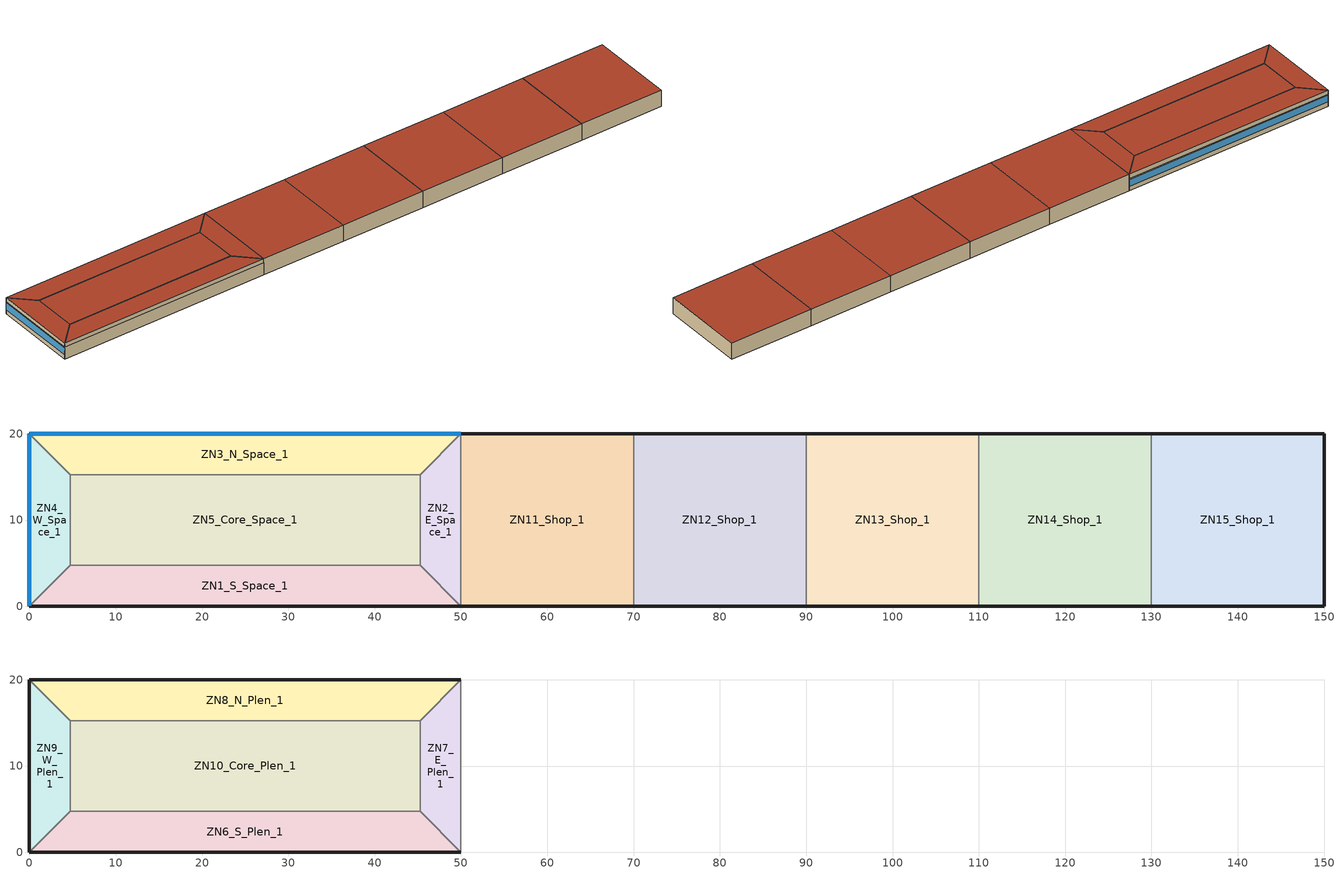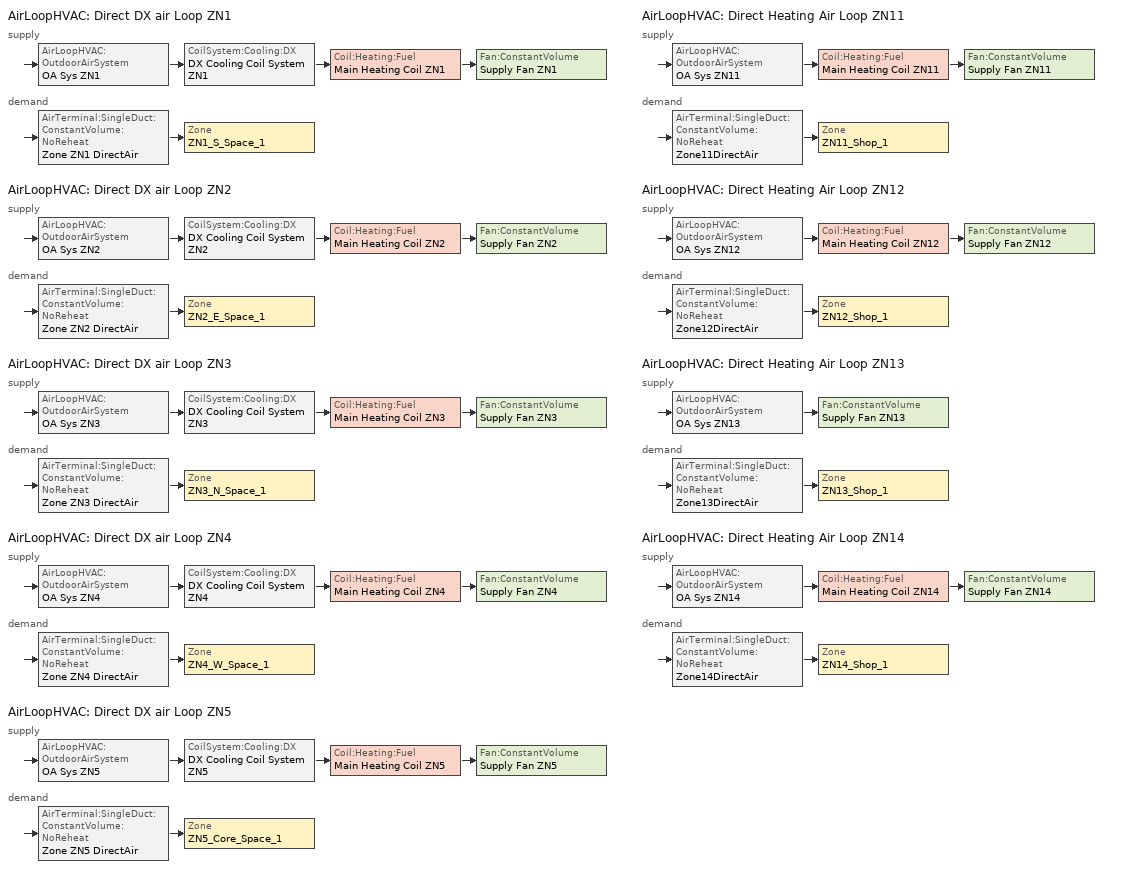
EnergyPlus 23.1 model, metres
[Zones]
ZN1_S_Space_1
 floor ground (Ext-Slab): 0,0 4.75,4.75 45.25,4.75 50,0 z0
 wall othersideconditionsmodel (Ext-Wall): 0,0 50,0 z0:3
 wall to ZN2_E_Space_1 (Int-Wall): 50,0 45.25,4.75 z0:3
 wall to ZN5_Core_Space_1 (Int-Wall): 45.25,4.75 4.75,4.75 z0:3
 wall to ZN4_W_Space_1 (Int-Wall): 4.75,4.75 0,0 z0:3
ZN2_E_Space_1
 floor ground (Ext-Slab): 45.25,4.75 45.25,15.25 50,20 50,0 z0
 wall to ZN11_Shop_1 (Int-Wall): 50,0 50,20 z0:3
 wall to ZN3_N_Space_1 (Int-Wall): 50,20 45.25,15.25 z0:3
 wall to ZN5_Core_Space_1 (Int-Wall): 45.25,15.25 45.25,4.75 z0:3
ZN3_N_Space_1
 floor ground (Ext-Slab): 4.75,15.25 0,20 50,20 45.25,15.25 z0
 wall outside (Ext-Wall): 50,20 0,20 z0:3
 wall to ZN5_Core_Space_1 (Int-Wall): 4.75,15.25 45.25,15.25 z0:3
 wall to ZN4_W_Space_1 (Int-Wall): 0,20 4.75,15.25 z0:3
 window (North_window): 49.95,20 0.05,20 z1.1:2.7
ZN4_W_Space_1
 floor ground (Ext-Slab): 0,0 0,20 4.75,15.25 4.75,4.75 z0
 wall outside (Ext-Wall): 0,20 0,0 z0:3
 wall to ZN5_Core_Space_1 (Int-Wall): 4.75,4.75 4.75,15.25 z0:3
 window (nonnorth_window): 0,19.95 0,0.05 z1.1:2.71
ZN5_Core_Space_1
 floor ground (Ext-Slab): 4.75,4.75 4.75,15.25 45.25,15.25 45.25,4.75 z0
ZN11_Shop_1
 floor ground (Ext-Slab): 50,0 50,20 70,20 70,0 z0
 wall outside (Ext-Wall): 70,20 50,20 z0:4
 wall othersideconditionsmodel (Ext-Wall): 50,0 70,0 z0:4
 wall to ZN12_Shop_1 (Int-Wall): 70,0 70,20 z0:4
 wall to ZN7_E_Plen_1 (Int-Wall): 50,20 50,0 z3:4
 roof outside (Roof): 50,20 50,0 70,0 70,20 z4
ZN12_Shop_1
 floor ground (Ext-Slab): 70,0 70,20 90,20 90,0 z0
 wall outside (Ext-Wall): 90,20 70,20 z0:4
 wall othersideconditionsmodel (Ext-Wall): 70,0 90,0 z0:4
 wall to ZN13_Shop_1 (Int-Wall): 90,0 90,20 z0:4
 roof outside (Roof): 70,20 70,0 90,0 90,20 z4
ZN13_Shop_1
 floor ground (Ext-Slab): 90,0 90,20 110,20 110,0 z0
 wall outside (Ext-Wall): 110,20 90,20 z0:4
 wall othersideconditionsmodel (Ext-Wall): 90,0 110,0 z0:4
 wall to ZN14_Shop_1 (Int-Wall): 110,0 110,20 z0:4
 roof outside (Roof): 90,20 90,0 110,0 110,20 z4
ZN14_Shop_1
 floor ground (Ext-Slab): 110,0 110,20 130,20 130,0 z0
 wall outside (Ext-Wall): 130,20 110,20 z0:4
 wall othersideconditionsmodel (Ext-Wall): 110,0 130,0 z0:4
 wall to ZN15_Shop_1 (Int-Wall): 130,0 130,20 z0:4
 roof outside (Roof): 110,20 110,0 130,0 130,20 z4
ZN15_Shop_1
 floor ground (Ext-Slab): 130,0 130,20 150,20 150,0 z0
 wall outside (Ext-Wall): 130,0 150,0 150,20 130,20 z0:4
 roof outside (Roof): 130,20 130,0 150,0 150,20 z4
ZN6_S_Plen_1
 floor to ZN1_S_Space_1 (dropceiling): 0,0 4.75,4.75 45.25,4.75 50,0 z3
 wall othersideconditionsmodel (Ext-Wall): 0,0 50,0 z3:4
 wall to ZN7_E_Plen_1 (Int-Wall): 50,0 45.25,4.75 z3:4
 wall to ZN10_Core_Plen_1 (Int-Wall): 45.25,4.75 4.75,4.75 z3:4
 wall to ZN9_W_Plen_1 (Int-Wall): 4.75,4.75 0,0 z3:4
 roof outside (Roof): 4.75,4.75 0,0 50,0 45.25,4.75 z4
ZN7_E_Plen_1
 floor to ZN2_E_Space_1 (dropceiling): 45.25,4.75 45.25,15.25 50,20 50,0 z3
 wall to ZN8_N_Plen_1 (Int-Wall): 50,20 45.25,15.25 z3:4
 wall to ZN10_Core_Plen_1 (Int-Wall): 45.25,15.25 45.25,4.75 z3:4
 roof outside (Roof): 45.25,15.25 45.25,4.75 50,0 50,20 z4
ZN8_N_Plen_1
 floor to ZN3_N_Space_1 (dropceiling): 4.75,15.25 0,20 50,20 45.25,15.25 z3
 wall outside (Ext-Wall): 50,20 0,20 z3:4
 wall to ZN10_Core_Plen_1 (Int-Wall): 4.75,15.25 45.25,15.25 z3:4
 wall to ZN9_W_Plen_1 (Int-Wall): 0,20 4.75,15.25 z3:4
 roof outside (Roof): 0,20 4.75,15.25 45.25,15.25 50,20 z4
ZN9_W_Plen_1
 floor to ZN4_W_Space_1 (dropceiling): 0,0 0,20 4.75,15.25 4.75,4.75 z3
 wall outside (Ext-Wall): 0,20 0,0 z3:4
 wall to ZN10_Core_Plen_1 (Int-Wall): 4.75,4.75 4.75,15.25 z3:4
 roof outside (Roof): 0,20 0,0 4.75,4.75 4.75,15.25 z4
ZN10_Core_Plen_1
 floor to ZN5_Core_Space_1 (dropceiling): 4.75,4.75 4.75,15.25 45.25,15.25 45.25,4.75 z3
 roof outside (Roof): 4.75,15.25 4.75,4.75 45.25,4.75 45.25,15.25 z4
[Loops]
AirLoopHVAC 'Direct DX air Loop ZN1'
 supply: AirLoopHVAC:OutdoorAirSystem 'OA Sys ZN1' > CoilSystem:Cooling:DX 'DX Cooling Coil System ZN1' > Coil:Heating:Fuel 'Main Heating Coil ZN1' > Fan:ConstantVolume 'Supply Fan ZN1'
 demand: AirTerminal:SingleDuct:ConstantVolume:NoReheat 'Zone ZN1 DirectAir' > Zone 'ZN1_S_Space_1'
AirLoopHVAC 'Direct DX air Loop ZN2'
 supply: AirLoopHVAC:OutdoorAirSystem 'OA Sys ZN2' > CoilSystem:Cooling:DX 'DX Cooling Coil System ZN2' > Coil:Heating:Fuel 'Main Heating Coil ZN2' > Fan:ConstantVolume 'Supply Fan ZN2'
 demand: AirTerminal:SingleDuct:ConstantVolume:NoReheat 'Zone ZN2 DirectAir' > Zone 'ZN2_E_Space_1'
AirLoopHVAC 'Direct DX air Loop ZN3'
 supply: AirLoopHVAC:OutdoorAirSystem 'OA Sys ZN3' > CoilSystem:Cooling:DX 'DX Cooling Coil System ZN3' > Coil:Heating:Fuel 'Main Heating Coil ZN3' > Fan:ConstantVolume 'Supply Fan ZN3'
 demand: AirTerminal:SingleDuct:ConstantVolume:NoReheat 'Zone ZN3 DirectAir' > Zone 'ZN3_N_Space_1'
AirLoopHVAC 'Direct DX air Loop ZN4'
 supply: AirLoopHVAC:OutdoorAirSystem 'OA Sys ZN4' > CoilSystem:Cooling:DX 'DX Cooling Coil System ZN4' > Coil:Heating:Fuel 'Main Heating Coil ZN4' > Fan:ConstantVolume 'Supply Fan ZN4'
 demand: AirTerminal:SingleDuct:ConstantVolume:NoReheat 'Zone ZN4 DirectAir' > Zone 'ZN4_W_Space_1'
AirLoopHVAC 'Direct DX air Loop ZN5'
 supply: AirLoopHVAC:OutdoorAirSystem 'OA Sys ZN5' > CoilSystem:Cooling:DX 'DX Cooling Coil System ZN5' > Coil:Heating:Fuel 'Main Heating Coil ZN5' > Fan:ConstantVolume 'Supply Fan ZN5'
 demand: AirTerminal:SingleDuct:ConstantVolume:NoReheat 'Zone ZN5 DirectAir' > Zone 'ZN5_Core_Space_1'
AirLoopHVAC 'Direct Heating Air Loop ZN11'
 supply: AirLoopHVAC:OutdoorAirSystem 'OA Sys ZN11' > Coil:Heating:Fuel 'Main Heating Coil ZN11' > Fan:ConstantVolume 'Supply Fan ZN11'
 demand: AirTerminal:SingleDuct:ConstantVolume:NoReheat 'Zone11DirectAir' > Zone 'ZN11_Shop_1'
AirLoopHVAC 'Direct Heating Air Loop ZN12'
 supply: AirLoopHVAC:OutdoorAirSystem 'OA Sys ZN12' > Coil:Heating:Fuel 'Main Heating Coil ZN12' > Fan:ConstantVolume 'Supply Fan ZN12'
 demand: AirTerminal:SingleDuct:ConstantVolume:NoReheat 'Zone12DirectAir' > Zone 'ZN12_Shop_1'
AirLoopHVAC 'Direct Heating Air Loop ZN13'
 supply: AirLoopHVAC:OutdoorAirSystem 'OA Sys ZN13' > Fan:ConstantVolume 'Supply Fan ZN13'
 demand: AirTerminal:SingleDuct:ConstantVolume:NoReheat 'Zone13DirectAir' > Zone 'ZN13_Shop_1'
AirLoopHVAC 'Direct Heating Air Loop ZN14'
 supply: AirLoopHVAC:OutdoorAirSystem 'OA Sys ZN14' > Coil:Heating:Fuel 'Main Heating Coil ZN14' > Fan:ConstantVolume 'Supply Fan ZN14'
 demand: AirTerminal:SingleDuct:ConstantVolume:NoReheat 'Zone14DirectAir' > Zone 'ZN14_Shop_1'
[Building]
AutoBuilt model: Loads convergence tolerance value=0.04; Maximum number of warmup days=25; Minimum number of warmup days=6; North axis=0; Solar distribution=FullInteriorAndExterior; Temperature convergence tolerance value=0.2; Terrain=City
[Site:GroundTemperature:BuildingSurface]
19.82, 19.83, 19.86, 19.89, 19.92, 19.94, 19.91, 19.97, 19.93, 19.96, 19.95, 19.92
[Site:Location]
BOULDER_CO_USA TMY2-94018: Elevation=1634; Latitude=40.02; Longitude=-105.25; Time zone=-7
[SizingPeriod:DesignDay] Barometric pressure=83411; Day of month=21; Daylight saving time indicator=No; Humidity condition type=WetBulb; Rain indicator=No; Snow indicator=No; Solar model indicator=ASHRAEClearSky
Name | Daily dry bulb temperature range | Day type | Maximum dry bulb temperature | Month | Sky clearness | Wetbulb or dewpoint at maximum dry bulb | Wind direction | Wind speed
DENVER_STAPLETON Ann Clg .4% Condns DB=>MWB | 15.2 | SummerDesignDay | 34.1 | 7 | 1 | 15.8 | 120 | 4
DENVER_STAPLETON Ann Htg 99.6% Condns DB | 0 | WinterDesignDay | -20 | 12 | 0 | -20 | 180 | 2.3
[Construction]
DropCeiling: Ceiling Tiles 3/4 office
Ext-slab: MAT-CC05 8  HW CONCRETE, CP02 CARPET PAD
Ext-wall: 4 inch prefab stone wall panel, Foamboard-SHEATH, INS-wall-R_13, GP01 5/8  GYPSUM
Int-Wall: GP01 5/8  GYPSUM, AIRSPACE - VERTICAL, GP01 5/8  GYPSUM
InteriorFurnishings: Wood 6inch
North_window; nonnorth_window: 1302 Blue2_69.vgs, AIR 6.3MM, 103 Clear_6.DAT
Roof: ROOFING - BUILT UP ROOFING - 3 / 8 IN, INS-Roof-R_15, MAT-METAL
[Material] Solar absorptance=0.7; Thermal absorptance=0.9; Visible absorptance=0.7
Name | Conductivity | Density | Roughness | Specific heat | Thickness
4 inch prefab stone wall panel | 0.858 | 1968 | Smooth | 836.8 | 0.1016
Ceiling Tiles 3/4 office | 0.057 | 288 | MediumSmooth | 1339 | 0.01905
GP01 5/8  GYPSUM | 0.16 | 800 | Smooth | 1090 | 0.015875
INS-Roof-R_15 | 0.049 | 265 | MediumRough | 836.8 | 0.1295
INS-wall-R_13 | 0.045 | 265 | MediumRough | 836.8 | 0.0812
MAT-CC05 8  HW CONCRETE | 1.311 | 2240 | Rough | 836.8 | 0.20321
MAT-METAL | 45.006 | 7680 | MediumSmooth | 418.4 | 0.001524
ROOFING - BUILT UP ROOFING - 3 / 8 IN | 0.16 | 1121.29 | VeryRough | 1460 | 0.0095
Wood 6inch | 0.12 | 540 | MediumSmooth | 1210 | 0.15
[Material:AirGap]
AIRSPACE - VERTICAL: Thermal resistance=0.17
[Material:NoMass] Solar absorptance=0.7; Thermal absorptance=0.9; Visible absorptance=0.7
Name | Roughness | Thermal resistance
CP02 CARPET PAD | VeryRough | 0.21648
Foamboard-SHEATH | Smooth | 0.66925
[WindowMaterial:Gas]
AIR 6.3MM: Gas type=Air; Thickness=0.0063
[WindowMaterial:Glazing] Back side infrared hemispherical emissivity=0.84; Conductivity=1; Front side infrared hemispherical emissivity=0.84; Infrared transmittance at normal incidence=0; Optical data type=SpectralAverage
Name | Back side solar reflectance at normal incidence | Back side visible reflectance at normal incidence | Front side solar reflectance at normal incidence | Front side visible reflectance at normal incidence | Solar transmittance at normal incidence | Thickness | Visible transmittance at normal incidence
103 Clear_6.DAT | 0.07 | 0.08 | 0.07 | 0.08 | 0.771 | 0.0057 | 0.884
1302 Blue2_69.vgs | 0.047 | 0.051 | 0.047 | 0.051 | 0.355 | 0.0059 | 0.427
[AirLoopHVAC]
Name | Design supply air flow rate
Direct DX air Loop ZN1; Direct DX air Loop ZN2; Direct DX air Loop ZN3; Direct DX air Loop ZN4; Direct DX air Loop ZN5 | Autosize
Direct Heating Air Loop ZN11; Direct Heating Air Loop ZN12; Direct Heating Air Loop ZN13; Direct Heating Air Loop ZN14 | 3
[AirTerminal:SingleDuct:ConstantVolume:NoReheat]
Name | Availability schedule | Maximum air flow rate
Zone11DirectAir; Zone12DirectAir; Zone13DirectAir; Zone14DirectAir | ALWAYS_ON | 3
Zone ZN1 DirectAir; Zone ZN2 DirectAir; Zone ZN3 DirectAir; Zone ZN4 DirectAir; Zone ZN5 DirectAir | Always_On | Autosize
[AvailabilityManager:NightCycle] Applicability schedule=always_on; Control type=CycleOnAny; Cycling run time=3600; Cycling run time control type=FixedRunTime; Fan schedule=HVACoperationSchd; Thermostat tolerance=1
System ZN1 Avail; System ZN2 Avail; System ZN3 Avail; System ZN4 Avail; System ZN5 Avail
[AvailabilityManager:Scheduled] Schedule=ALWAYS_ON
System ZN11 Avail; System ZN12 Avail; System ZN13 Avail; System ZN14 Avail
[Coil:Cooling:DX:SingleSpeed] 2023 rated evaporator fan power per volume flow rate=934.4; Availability schedule=Always_on; Energy input ratio function of flow fraction curve=Carrier48TM014_12tons_EIRFFF; Energy input ratio function of temperature curve=Carrier48TM014_12tons_EIRFT; Gross rated cooling cop=3.5; Gross rated sensible heat ratio=Autosize; Gross rated total cooling capacity=Autosize; Part load fraction correlation curve=IEA_HVAC_BESTEST_9ton-PLR; Rated air flow rate=Autosize; Total cooling capacity function of flow fraction curve=Carrier48TM014_12tons_FFF; Total cooling capacity function of temperature curve=Carrier48TM014_12tons_CapFT
ACDXCoil ZN1; ACDXCoil ZN2; ACDXCoil ZN3; ACDXCoil ZN4; ACDXCoil ZN5
[Coil:Heating:Fuel] Fuel type=NaturalGas
Name | Availability schedule | Burner efficiency | Nominal capacity
Main Heating Coil ZN1; Main Heating Coil ZN2; Main Heating Coil ZN3; Main Heating Coil ZN4; Main Heating Coil ZN5 | Always_On | 0.85 | Autosize
Main Heating Coil ZN11; Main Heating Coil ZN12; Main Heating Coil ZN14 | HeatingAvailSched | 0.8 | 100000
[CoilSystem:Cooling:DX] Availability schedule=always_On
Name | Cooling coil
DX Cooling Coil System ZN1 | ACDXCoil ZN1
DX Cooling Coil System ZN2 | ACDXCoil ZN2
DX Cooling Coil System ZN3 | ACDXCoil ZN3
DX Cooling Coil System ZN4 | ACDXCoil ZN4
DX Cooling Coil System ZN5 | ACDXCoil ZN5
[Controller:OutdoorAir] Economizer control action type=MinimumFlowWithBypass; Economizer control type=FixedDryBulb; Economizer maximum limit dry bulb temperature=19; Lockout type=NoLockout; Minimum limit type=FixedMinimum
Name | Economizer minimum limit dry bulb temperature | Maximum outdoor air flow rate | Minimum outdoor air flow rate | Minimum outdoor air schedule
OA Controller ZN1; OA Controller ZN2; OA Controller ZN3; OA Controller ZN4; OA Controller ZN5 | 1.7 | Autosize | Autosize | MinOA_Sched
OA Controller ZN11; OA Controller ZN12; OA Controller ZN14 | -20 | 3 | 2.2 | ALWAYS_ON
OA Controller ZN13 | -20 | 3 | 1 | ALWAYS_ON
[DesignSpecification:OutdoorAir] Outdoor air flow per person=0.02; Outdoor air flow per zone floor area=0; Outdoor air method=Flow/Person
SZ DSOA ZN1_S_Space_1; SZ DSOA ZN2_E_Space_1; SZ DSOA ZN3_N_Space_1; SZ DSOA ZN4_W_Space_1; SZ DSOA ZN5_Core_Space_1
[ElectricEquipment] Design level calculation method=EquipmentLevel; Fraction latent=0; Fraction lost=0; Fraction radiant=0.5; Schedule=BLDG_EQUIP_SCH
Name | Design level | Zone or zonelist or space or spacelist
ZN1_S_Space_1 ElecEq 1 | 6448.125 | ZN1_S_Space_1
ZN2_E_Space_1 ElecEq 1 | 2173.125 | ZN2_E_Space_1
ZN3_N_Space_1 ElecEq 1 | 6448.125 | ZN3_N_Space_1
ZN4_W_Space_1 ElecEq 1 | 2173.125 | ZN4_W_Space_1
ZN5_Core_Space_1 ElecEq 1 | 12757.5 | ZN5_Core_Space_1
[ElectricLoadCenter:Distribution]
Simple Electric Load Center: Electrical buss type=DirectCurrentWithInverter; Generator demand limit scheme purchased electric demand limit=0; Generator list=PV List; Generator operation scheme type=Baseload; Inverter=Curve Inverter
[ElectricLoadCenter:Generators]
PV List: Generator name 1=PV:ZN15:S_Wall; Generator object type 1=Generator:Photovoltaic; Generator rated electric power output 1=100000; Generator name 2=PV_UTSC:ZN14:S_Wall; Generator object type 2=Generator:Photovoltaic; Generator rated electric power output 2=100000
[ElectricLoadCenter:Inverter:FunctionOfPower]
Curve Inverter: Ancillary power consumed in standby=0; Availability schedule=ALWAYS_ON; Efficiency function of power curve=Inverter Curve; Maximum efficiency=1; Maximum power output=20000; Minimum efficiency=0; Minimum power output=200; Radiative fraction=0.3; Rated maximum continuous input power=15000
[Fan:ConstantVolume] Motor in airstream fraction=1; Pressure rise=600
Name | Availability schedule | Fan total efficiency | Maximum flow rate | Motor efficiency
Supply Fan ZN1; Supply Fan ZN2; Supply Fan ZN3; Supply Fan ZN4; Supply Fan ZN5 | HVACoperationSchd | 0.53 | Autosize | 0.85
Supply Fan ZN11; Supply Fan ZN12; Supply Fan ZN13; Supply Fan ZN14 | ALWAYS_ON | 0.7 | 3 | 0.55
[Generator:Photovoltaic] Module performance=TenPercentEff_FiftyPercentCoverage; Number of modules in series=1; Number of series strings in parallel=1
Name | Heat transfer integration mode | Surface
PV:ZN15:S_Wall | Decoupled | ZN15_Shop_1:ExtWall:South
PV_UTSC:ZN14:S_Wall | IntegratedTranspiredCollector | ZN14_Shop_1:ExtWall:South
[InternalMass] Construction=InteriorFurnishings
Name | Zone or zonelist | Surface area
ZN1_S_Space_1 | ZN1_S_Space_1 | 429.875
ZN2_E_Space_1 | ZN2_E_Space_1 | 144.875
ZN3_N_Space_1 | ZN3_N_Space_1 | 429.875
ZN4_W_Space_1 | ZN4_W_Space_1 | 144.875
ZN5_Core_Space_1 | ZN5_Core_Space_1 | 850.5
[Lights] Design level calculation method=LightingLevel; End use subcategory=GeneralLights; Fraction radiant=0.2; Fraction replaceable=0; Fraction visible=0.2; Return air fraction=0.4; Schedule=BLDG_LIGHT_SCH
Name | Lighting level | Zone or zonelist or space or spacelist
ZN1_S_Space_1 Lights 1 | 2364.312 | ZN1_S_Space_1
ZN2_E_Space_1 Lights 1 | 796.812 | ZN2_E_Space_1
ZN3_N_Space_1 Lights 1 | 2364.312 | ZN3_N_Space_1
ZN4_W_Space_1 Lights 1 | 796.812 | ZN4_W_Space_1
ZN5_Core_Space_1 Lights 1 | 4677.75 | ZN5_Core_Space_1
ZN11_Shop_1 Lights 1 | 4000 | ZN11_Shop_1
ZN12_Shop_1 Lights 1 | 4000 | ZN12_Shop_1
ZN13_Shop_1 Lights 1 | 4000 | ZN13_Shop_1
ZN14_Shop_1 Lights 1 | 4000 | ZN14_Shop_1
ZN15_Shop_1 Lights 1 | 4000 | ZN15_Shop_1
[People] Activity level schedule=ACTIVITY_SCH; Air velocity schedule=AIR_VELO_SCH; Carbon dioxide generation rate=3.82e-08; Clothing insulation calculation method=ClothingInsulationSchedule; Clothing insulation schedule=CLOTHING_SCH; Fraction radiant=0.3; Mean radiant temperature calculation type=ZoneAveraged; Number of people calculation method=People; Number of people schedule=BLDG_OCC_SCH; Thermal comfort model 1 type=Fanger; Work efficiency schedule=WORK_EFF_SCH
Name | Number of people | Zone or zonelist or space or spacelist
ZN1_S_Space_1 | 15.046 | ZN1_S_Space_1
ZN2_E_Space_1 | 5.071 | ZN2_E_Space_1
ZN3_N_Space_1 | 15.046 | ZN3_N_Space_1
ZN4_W_Space_1 | 5.071 | ZN4_W_Space_1
ZN5_Core_Space_1 | 29.768 | ZN5_Core_Space_1
ZN11_Shop_1 | 15 | ZN11_Shop_1
ZN12_Shop_1 | 15 | ZN12_Shop_1
ZN13_Shop_1 | 15 | ZN13_Shop_1
ZN14_Shop_1 | 15 | ZN14_Shop_1
ZN15_Shop_1 | 15 | ZN15_Shop_1
[PhotovoltaicPerformance:Simple]
TenPercentEff_FiftyPercentCoverage: Conversion efficiency input mode=Fixed; Fraction of surface area with active solar cells=0.5; Value for cell efficiency if fixed=0.1
[SetpointManager:MixedAir] Control variable=Temperature
Name | Setpoint node or nodelist
Mixed Air Temp Manager ZN1 | Mixed Air Nodes ZN1
Mixed Air Temp Manager ZN2 | Mixed Air Nodes ZN2
Mixed Air Temp Manager ZN3 | Mixed Air Nodes ZN3
Mixed Air Temp Manager ZN4 | Mixed Air Nodes ZN4
Mixed Air Temp Manager ZN5 | Mixed Air Nodes ZN5
Mixed Air Temp Manager ZN11 | Mixed Air Nodes ZN11
Mixed Air Temp Manager ZN12 | Mixed Air Nodes ZN12
Mixed Air Temp Manager ZN13 | Mixed Air Nodes ZN13
Mixed Air Temp Manager ZN14 | Mixed Air Nodes ZN14
[SetpointManager:SingleZone:Reheat] Control variable=Temperature; Minimum supply air temperature=13
Name | Control zone | Maximum supply air temperature | Setpoint node or nodelist
Supply Air Temp Manager ZN1 | ZN1_S_Space_1 | 40 | Supply Air Temp Nodes ZN1
Supply Air Temp Manager ZN2 | ZN2_E_Space_1 | 40 | Supply Air Temp Nodes ZN2
Supply Air Temp Manager ZN3 | ZN3_N_Space_1 | 40 | Supply Air Temp Nodes ZN3
Supply Air Temp Manager ZN4 | ZN4_W_Space_1 | 40 | Supply Air Temp Nodes ZN4
Supply Air Temp Manager ZN5 | ZN5_Core_Space_1 | 40 | Supply Air Temp Nodes ZN5
Supply Air Temp Manager ZN11 | ZN11_Shop_1 | 45 | Supply Air Temp Nodes ZN11
Supply Air Temp Manager ZN12 | ZN12_Shop_1 | 45 | Supply Air Temp Nodes ZN12
Supply Air Temp Manager ZN13 | ZN13_Shop_1 | 45 | Supply Air Temp Nodes ZN13
Supply Air Temp Manager ZN14 | ZN14_Shop_1 | 45 | Supply Air Temp Nodes ZN14
[Sizing:System] 100 outdoor air in cooling=No; 100 outdoor air in heating=No; Central cooling capacity control method=VAV; Central cooling design supply air humidity ratio=0.008; Central cooling design supply air temperature=13; Central heating design supply air humidity ratio=0.004; Central heating design supply air temperature=50; Central heating maximum system air flow ratio=1; Cooling design capacity=Autosize; Cooling design capacity method=CoolingDesignCapacity; Design outdoor air flow rate=Autosize; Heating design capacity=Autosize; Heating design capacity method=HeatingDesignCapacity; Precool design humidity ratio=0.008; Precool design temperature=11; Preheat design humidity ratio=0.008; Preheat design temperature=4; Type of load to size on=Sensible; Type of zone sum to use=NonCoincident; Zone maximum outdoor air fraction=1
Direct DX air Loop ZN1; Direct DX air Loop ZN2; Direct DX air Loop ZN3; Direct DX air Loop ZN4; Direct DX air Loop ZN5
[Sizing:Zone] Account for dedicated outdoor air system=No; Cooling design air flow method=DesignDay; Dedicated outdoor air high setpoint temperature for design=Autosize; Dedicated outdoor air low setpoint temperature for design=Autosize; Dedicated outdoor air system control strategy=NeutralSupplyAir; Heating design air flow method=DesignDay; Zone cooling design supply air humidity ratio=0.009; Zone cooling design supply air temperature=13; Zone cooling design supply air temperature input method=SupplyAirTemperature; Zone cooling sizing factor=1; Zone heating design supply air humidity ratio=0.004; Zone heating design supply air temperature=50; Zone heating design supply air temperature input method=SupplyAirTemperature; Zone heating sizing factor=1
Name | Design specification outdoor air object
ZN1_S_Space_1 | SZ DSOA ZN1_S_Space_1
ZN2_E_Space_1 | SZ DSOA ZN2_E_Space_1
ZN3_N_Space_1 | SZ DSOA ZN3_N_Space_1
ZN4_W_Space_1 | SZ DSOA ZN4_W_Space_1
ZN5_Core_Space_1 | SZ DSOA ZN5_Core_Space_1
[SolarCollector:UnglazedTranspired] Availability schedule=HeatingAvailSched; Discharge coefficient for openings with respect to buoyancy driven flow=0.5; Effective gap thickness of plenum behind collector=0.1; Effective overall height of collector=4; Effectiveness for perforations with respect to wind=0.25; Free heating setpoint schedule=ShopFreeHeatingSetpoints; Hole layout pattern for pitch=Triangle; Ratio of actual collector surface area to projected surface area=1.165; Roughness of collector=MediumRough; Solar absorbtivity of collector surface=0.9; Thermal emissivity of collector surface=0.9
Name | Boundary conditions model | Collector thickness | Diameter of perforations in collector | Distance between perforations in collector | Effective cross section area of plenum behind collector | Heat exchange effectiveness correlation | Surface name 1 | Surface name 2
OFFICE MultiSystem OA UTSC | UTSC OSCM 1 | 0.001 | 0.001 | 0.02 | 5 | Kutscher1994 | ZN1_S_Space_1:ExtWall:South | ZN6_S_Plen_1:ExtWall:South
Shop OA UTSC ZN11 | UTSC OSCM ZN11 | 0.00086 | 0.0016 | 0.01689 | 2 | Kutscher1994 | ZN11_Shop_1:ExtWall:South
Shop OA UTSC ZN12 | UTSC OSCM ZN12 | 0.00086 | 0.0016 | 0.01689 | 2 | VanDeckerHollandsBrunger2001 | ZN12_Shop_1:ExtWall:South
Shop OA UTSC ZN13 | UTSC OSCM ZN13 | 0.00086 | 0.0016 | 0.01689 | 2 | VanDeckerHollandsBrunger2001 | ZN13_Shop_1:ExtWall:South
Shop OA UTSC ZN14 | UTSC OSCM ZN14 | 0.00086 | 0.0016 | 0.01689 | 2 | Kutscher1994 | ZN14_Shop_1:ExtWall:South
[SolarCollector:UnglazedTranspired:Multisystem]
SolarCollector:UnglazedTranspired:Multisystem 1: Solar collector=OFFICE MultiSystem OA UTSC
[SurfaceProperty:OtherSideConditionsModel] Type of modeling=GapConvectionRadiation
UTSC OSCM 1; UTSC OSCM ZN11; UTSC OSCM ZN12; UTSC OSCM ZN13; UTSC OSCM ZN14
[ThermostatSetpoint:DualSetpoint]
Setpoints: Cooling setpoint temperature schedule=CLGSETP_SCH; Heating setpoint temperature schedule=HTGSETP_SCH
[ThermostatSetpoint:SingleCooling]
Shop Cooling Setpoint Constant: Setpoint temperature schedule=ShopCoolingSetpoints
[ThermostatSetpoint:SingleHeating]
Shop Heating Setpoints Constant: Setpoint temperature schedule=ShopHeatingSetpoints
[Zone] Multiplier=1; Type=1
Name | Ceiling height | Volume
ZN1_S_Space_1; ZN3_N_Space_1 | 3 | 644.812
ZN2_E_Space_1; ZN4_W_Space_1 | 3 | 217.312
ZN5_Core_Space_1 | 3 | 1275.75
ZN6_S_Plen_1; ZN8_N_Plen_1 | 1 | 214.938
ZN7_E_Plen_1; ZN9_W_Plen_1 | 1 | 72.438
ZN10_Core_Plen_1 | 1 | 425.25
ZN11_Shop_1; ZN12_Shop_1; ZN13_Shop_1; ZN14_Shop_1; ZN15_Shop_1 | 4 | 1600
[ZoneControl:Thermostat]
Name | Zone or zonelist | Control 1 | Control type schedule | Control 2
ZN1 Thermostat | ZN1_S_Space_1 | Setpoints | Dual Zone Control Type Sched
ZN2 Thermostat | ZN2_E_Space_1 | Setpoints | Dual Zone Control Type Sched
ZN3 Thermostat | ZN3_N_Space_1 | Setpoints | Dual Zone Control Type Sched
ZN4 Thermostat | ZN4_W_Space_1 | Setpoints | Dual Zone Control Type Sched
ZN5 Thermostat | ZN5_Core_Space_1 | Setpoints | Dual Zone Control Type Sched
ZN11 Thermostat | ZN11_Shop_1 | Shop Heating Setpoints Constant | Shop Control Type Sched | Shop Cooling Setpoint Constant
ZN12 Thermostat | ZN12_Shop_1 | Shop Heating Setpoints Constant | Shop Control Type Sched | Shop Cooling Setpoint Constant
ZN13 Thermostat | ZN13_Shop_1 | Shop Heating Setpoints Constant | Shop Control Type Sched | Shop Cooling Setpoint Constant
ZN14 Thermostat | ZN14_Shop_1 | Shop Heating Setpoints Constant | Shop Control Type Sched | Shop Cooling Setpoint Constant
[Zone equipment]
ZN11_shop_1: Zone11DirectAir
ZN12_shop_1: Zone12DirectAir
ZN13_shop_1: Zone13DirectAir
ZN14_shop_1: Zone14DirectAir
ZN1_S_Space_1: Zone ZN1 DirectAir
ZN2_E_Space_1: Zone ZN2 DirectAir
ZN3_N_Space_1: Zone ZN3 DirectAir
ZN4_W_Space_1: Zone ZN4 DirectAir
ZN5_Core_Space_1: Zone ZN5 DirectAir
[ZoneInfiltration:DesignFlowRate] Constant term coefficient=1; Design flow rate calculation method=Flow/Zone; Schedule=INFIL_SCH; Temperature term coefficient=0; Velocity squared term coefficient=0; Velocity term coefficient=0
Name | Design flow rate | Zone or zonelist or space or spacelist
ZN1_S_Space_1 Infil 1 | 0.0806 | ZN1_S_Space_1
ZN2_E_Space_1 Infil 1 | 0.02716 | ZN2_E_Space_1
ZN3_N_Space_1 Infil 1 | 0.0806 | ZN3_N_Space_1
ZN4_W_Space_1 Infil 1 | 0.02716 | ZN4_W_Space_1
ZN5_Core_Space_1 Infil 1 | 0.15947 | ZN5_Core_Space_1
ZN6_S_Plen_1 Infil 1 | 0.02687 | ZN6_S_Plen_1
ZN7_E_Plen_1 Infil 1 | 0.00905 | ZN7_E_Plen_1
ZN8_N_Plen_1 Infil 1 | 0.02687 | ZN8_N_Plen_1
ZN9_W_Plen_1 Infil 1 | 0.00905 | ZN9_W_Plen_1
ZN10_Core_Plen_1 Infil 1 | 0.05316 | ZN10_Core_Plen_1
[Curve:Biquadratic] Input unit type for x=Temperature; Input unit type for y=Temperature; Maximum value of x=22.1111; Maximum value of y=47.66; Minimum value of x=16.5556; Minimum value of y=18; Output unit type=Dimensionless
Name | Coefficient1 constant | Coefficient2 x | Coefficient3 x 2 | Coefficient4 y | Coefficient5 y 2 | Coefficient6 x y
Carrier48TM014_12tons_CapFT | 1.39072 | -0.0529058 | 0.0018423 | 0.00058267 | -0.000186814 | 0.000265159
Carrier48TM014_12tons_EIRFT | -0.536161 | 0.105138 | -0.00172659 | 0.0149848 | 0.000659948 | -0.0017385
[Curve:Linear]
Inverter Curve: Maximum value of x=20000; Minimum value of x=0; Coefficient1 constant=0.92; Coefficient2 x=0
[Curve:Quadratic]
Name | Maximum value of x | Minimum value of x | Coefficient1 constant | Coefficient2 x | Coefficient3 x 2
Carrier48TM014_12tons_EIRFFF | 1.25 | 0.75 | 1.19525 | -0.306138 | 0.110973
Carrier48TM014_12tons_FFF | 1.25 | 0.75 | 0.718954 | 0.435436 | -0.154193
IEA_HVAC_BESTEST_9ton-PLR | 1 | 0 | 0.771 | 0.229 | 0
[Schedule:Compact]
ACTIVITY_SCH: Through: 12/31, For: AllDays, Until: 24:00, 120
AIR_VELO_SCH: Through: 12/31, For: AllDays, Until: 24:00, 0.2
ALWAYS_ON: Through: 12/31, For: AllDays, Until: 24:00, 1
BLDG_EQUIP_SCH: Through: 12/31, For: Weekdays SummerDesignDay, Until: 08:00, 0.4, Until: 12:00, 0.9, Until: 13:00, 0.8, Until: 17:00, 0.9, Until: 18:00, 0.5, Until: 24:00, 0.4, For: Saturday WinterDesignDay, Until: 06:00, 0.3, Until: 08:00, 0.4, Until: 12:00, 0.5, Until: 17:00, 0.35, Until: 24:00, 0.3, For: Sunday Holidays AllOtherDays, Until: 24:00, 0.3
BLDG_LIGHT_SCH: Through: 12/31, For: Weekdays SummerDesignDay, Until: 05:00, 0.05, Until: 07:00, 0.1, Until: 08:00, 0.3, Until: 17:00, 0.9, Until: 18:00, 0.5, Until: 20:00, 0.3, Until: 22:00, 0.2, Until: 23:00, 0.1, Until: 24:00, 0.05, For: Saturday WinterDesignDay, Until: 06:00, 0.05, Until: 08:00, 0.1, Until: 12:00, 0.3, Until: 17:00, 0.15, Until: 24:00, 0.05, For: Sunday Holidays AllOtherDays, Until: 24:00, 0.05
BLDG_OCC_SCH: Through: 12/31, For: Weekdays SummerDesignDay, Until: 06:00, 0, Until: 07:00, 0.1, Until: 08:00, 0.2, Until: 12:00, 0.95, Until: 13:00, 0.5, Until: 17:00, 0.95, Until: 18:00, 0.3, Until: 22:00, 0.1, Until: 24:00, 0.05, For: Saturday WinterDesignDay, Until: 06:00, 0, Until: 08:00, 0.1, Until: 12:00, 0.3, Until: 17:00, 0.1, Until: 19:00, 0.05, Until: 24:00, 0, For: Sunday Holidays AllOtherDays, Until: 06:00, 0, Until: 18:00, 0.05, Until: 24:00, 0
CLGSETP_SCH: Through: 12/31, For: Weekdays, Until: 06:00, 33, Until: 22:00, 24, Until: 24:00, 33, For SummerDesignDay, Until: 24:00, 24, For: Saturday, Until: 06:00, 33, Until: 18:00, 24, Until: 24:00, 33, For WinterDesignDay, Until: 24:00, 33, For: Sunday Holidays AllOtherDays, Until: 24:00, 33
CLOTHING_SCH: Through: 04/30, For: AllDays, Until: 24:00, 1, Through: 09/30, For: AllDays, Until: 24:00, 0.5, Through: 12/31, For: AllDays, Until: 24:00, 1
Dual Zone Control Type Sched: Through: 12/31, For: AllDays, Until: 24:00, 4
HTGSETP_SCH: Through: 12/31, For: Weekdays, Until: 06:00, 13, Until: 19:00, 21, Until: 24:00, 13, For SummerDesignDay, Until: 24:00, 13, For: Saturday, Until: 06:00, 13, Until: 13:00, 21, Until: 24:00, 13, For WinterDesignDay, Until: 24:00, 21, For: Sunday Holidays AllOtherDays, Until: 24:00, 13
HVACOperationSchd: Through: 12/31, For: SummerDesignDay, Until: 24:00, 1, For: WinterDesignDay, Until: 24:00, 1, For: Weekdays, Until: 06:00, 0, Until: 22:00, 1, Until: 24:00, 0, For: Saturday, Until: 06:00, 0, Until: 18:00, 1, Until: 24:00, 0, For: Sunday Holidays AllOtherDays, Until: 24:00, 0
HeatingAvailSched: Through: 4/30, For: AllDays, Until: 24:00, 1, Through: 9/30, For: AllDays, Until: 24:00, 0, Through: 12/31, For: AllDays, Until: 24:00, 1
INFIL_SCH: Through: 12/31, For: Weekdays SummerDesignDay, Until: 06:00, 1, Until: 22:00, 0, Until: 24:00, 1, For: Saturday WinterDesignDay, Until: 06:00, 1, Until: 18:00, 0, Until: 24:00, 1, For: Sunday Holidays AllOtherDays, Until: 24:00, 1
MinOA_Sched: Through: 12/31, For: Weekdays SummerDesignDay, Until: 05:00, 0, Until: 22:00, 1, Until: 24:00, 0, For: Saturday WinterDesignDay, Until: 07:00, 0, Until: 18:00, 1, Until: 24:00, 0, For: Sunday Holidays AllOtherDays, Until: 24:00, 0
Shop Control Type Sched: Through: 4/30, For: AllDays, Until: 24:00, 1, Through: 9/30, For: AllDays, Until: 24:00, 2, Through: 12/31, For: AllDays, Until: 24:00, 1
ShopCoolingSetpoints: Through: 12/31, For: AllDays, Until: 24:00, 24
ShopFreeHeatingSetpoints: Through: 12/31, For: AllDays, Until: 24:00, 21
ShopHeatingSetpoints: Through: 12/31, For: AllDays, Until: 24:00, 12
WORK_EFF_SCH: Through: 12/31, For: AllDays, Until: 24:00, 0
